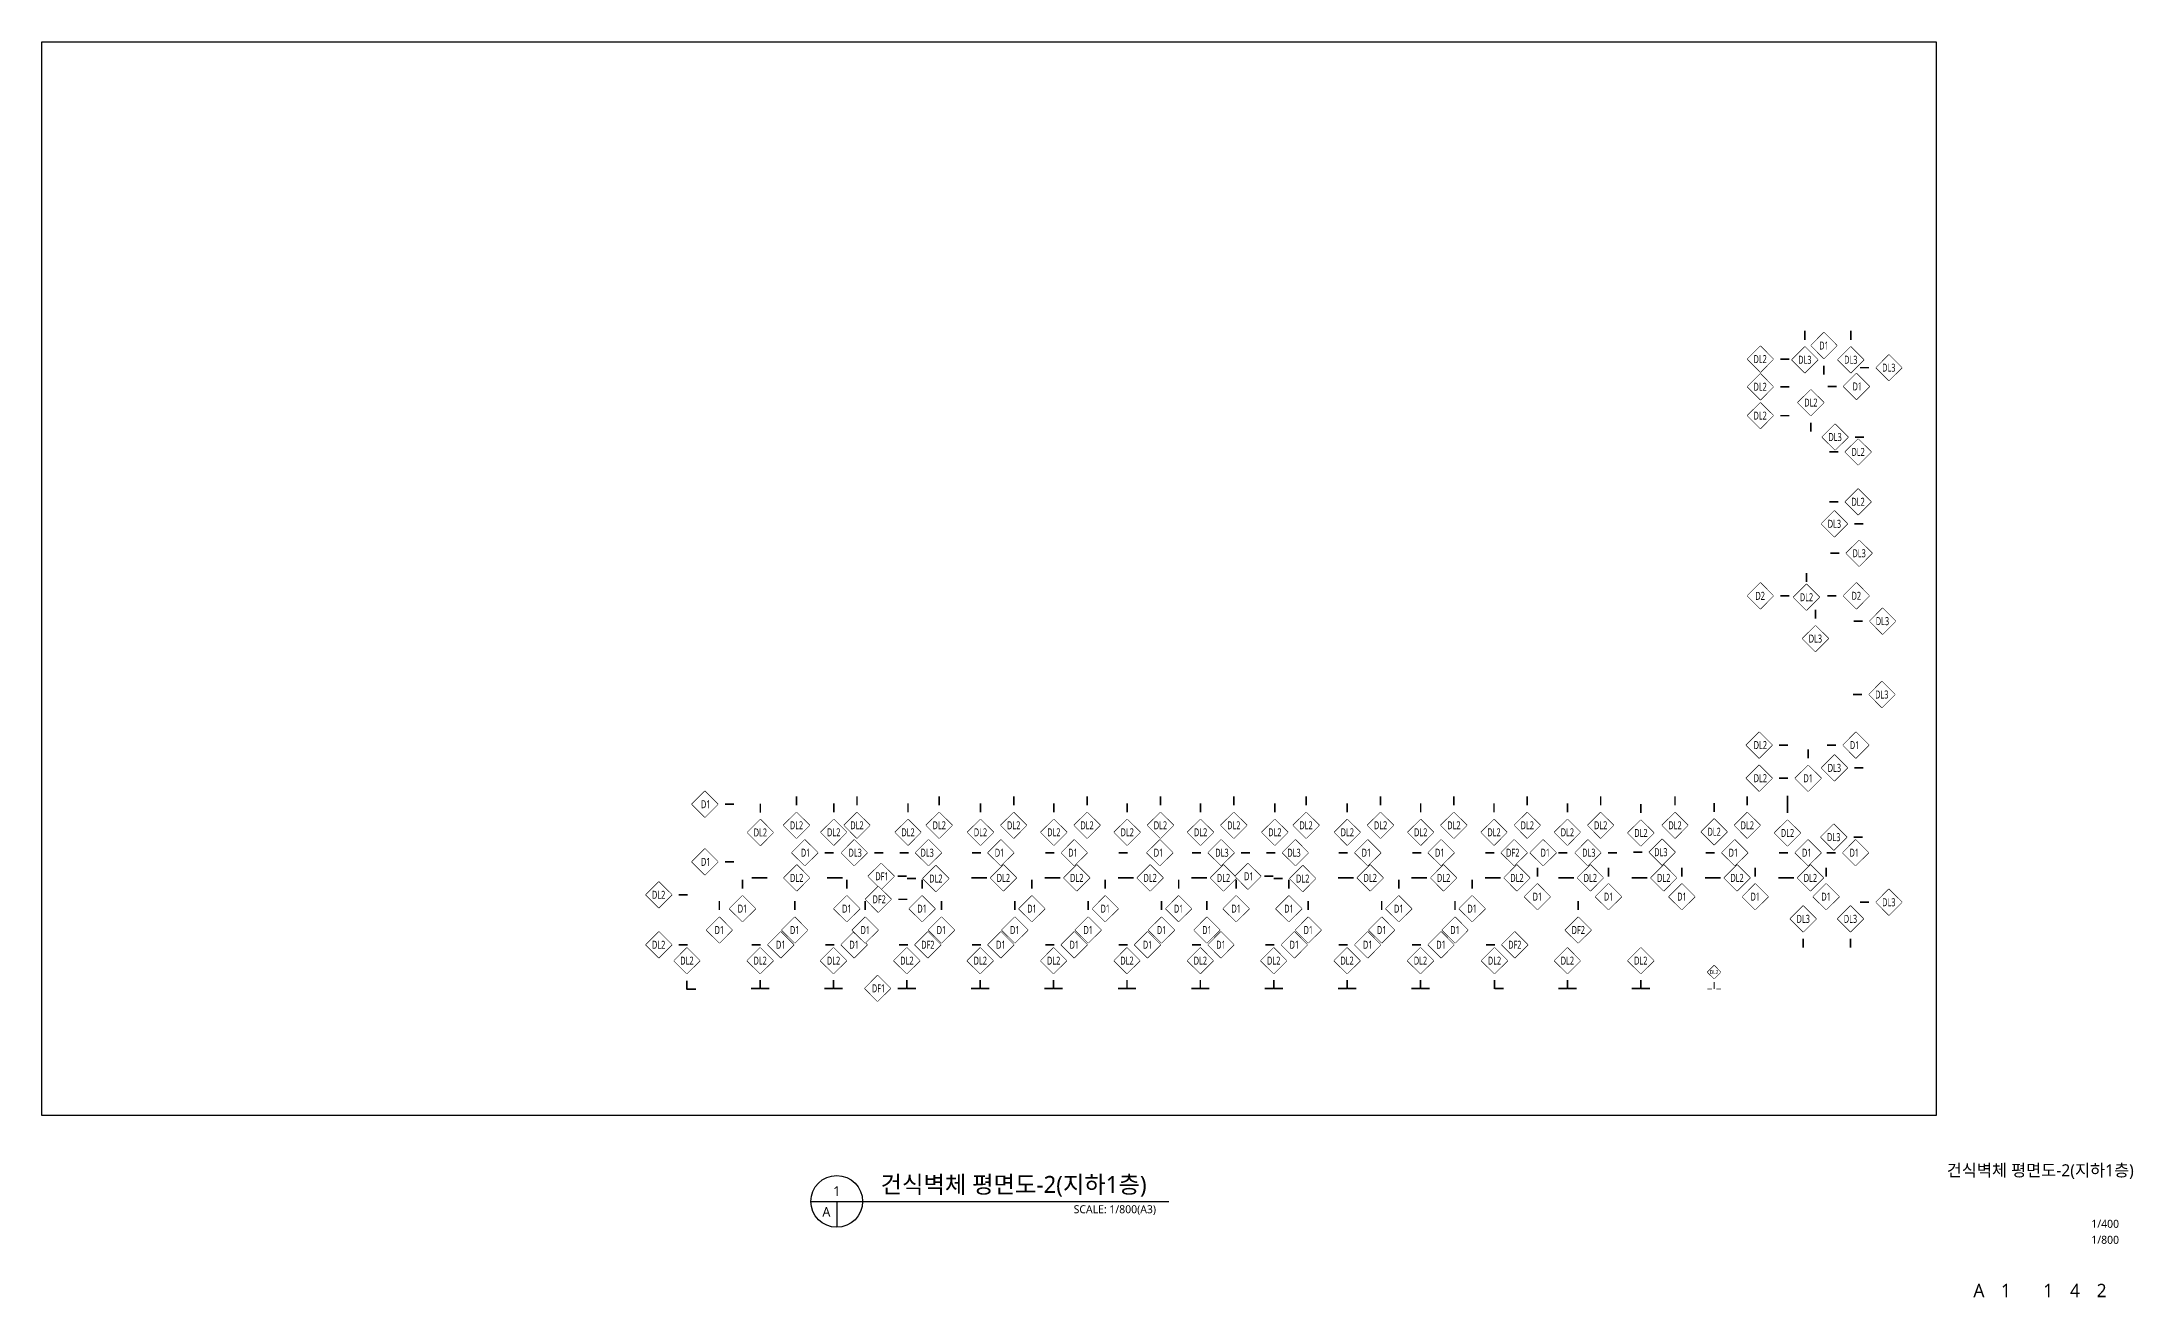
# Model space of a CAD drawing. Header units: millimetres. Extents: x 8000 to 321558, y 7472 to 1578084.
# Drawn here: x 8000 to 321558, y 1159472 to 1347684 of the extents above; entities that cross this region are included whole.
import ezdxf
from ezdxf.enums import TextEntityAlignment as Align

# ---------------------------------------------------------------- set-up
doc = ezdxf.new("R2010")
doc.units = ezdxf.units.MM
doc.header["$LTSCALE"] = 1000
doc.header["$MEASUREMENT"] = 0
doc.layers.get('Defpoints').update_dxf_attribs({"color": 161, "linetype": 'CONTINUOUS'})
doc.layers.add('A-WAL-TAG', color=7, linetype='CONTINUOUS', lineweight=0)
for name, color, linetype in [('SYM', 7, 'CONTINUOUS'), ('TEXT', 3, 'CONTINUOUS'), ('TEXT-TITLE', 6, 'CONTINUOUS'), ('TEXT-기입', 6, 'CONTINUOUS')]:
    doc.layers.add(name, color=color, linetype=linetype)
doc.styles.add('kcc건식벽체부호', font='malgun_0.ttf')
doc.styles.add('나눔바른고딕', font='NanumBarunGothic.ttf')

# ---------------------------------------------------------------- blocks, each defined once
blk = doc.blocks.new('케이씨씨부호')
at = {"layer": 'A-WAL-TAG'}
blk.add_lwpolyline([(9958, 15966), (10605, 16612), (11251, 15966), (10605, 15319), (9958, 15966)], dxfattribs=at)
blk.add_wipeout([(10605, 16612), (9958, 15966), (10605, 15319), (11251, 15966)]).dxf.layer = 'A-WAL-TAG'
at = {"layer": 'A-WAL-TAG', "color": 2, "style": 'kcc건식벽체부호', "width": 0.7}
blk.add_attdef('벽체종류', text='', height=400, dxfattribs=at).set_placement((10605, 15966), align=Align.MIDDLE_CENTER)

msp = doc.modelspace()

# ---------------------------------------------------------------- linework, layer by layer
at = {"layer": 'A-WAL-TAG'}
for points in [[(272332, 1301954, 0, 0, 0), (272332, 1303004, 240, 240, 0), (272332, 1304354, 240, 240, 0)], [(279220, 1301954, 0, 0, 0), (279220, 1303004, 240, 240, 0), (279220, 1304354, 240, 240, 0)], [(283005, 1298829, 0, 0, 0), (281955, 1298829, 240, 240, 0), (280605, 1298829, 240, 240, 0)], [(267605, 1295966, 0, 0, 0), (268655, 1295966, 240, 240, 0), (270005, 1295966, 240, 240, 0)], [(267605, 1291635, 0, 0, 0), (268655, 1291635, 240, 240, 0), (270005, 1291635, 240, 240, 0)], [(273233, 1291653, 0, 0, 0), (273233, 1290603, 240, 240, 0), (273233, 1289253, 240, 240, 0)], [(278805, 1288428, 0, 0, 0), (279855, 1288428, 240, 240, 0), (281205, 1288428, 240, 240, 0)], [(278705, 1275417, 0, 0, 0), (279755, 1275417, 240, 240, 0), (281105, 1275417, 240, 240, 0)], [(278530, 1271004, 0, 0, 0), (277480, 1271004, 240, 240, 0), (276130, 1271004, 240, 240, 0)], [(272574, 1266348, 0, 0, 0), (272574, 1266704, 240, 240, 0), (272574, 1268054, 240, 240, 0)], [(267605, 1264621, 0, 0, 0), (268655, 1264621, 240, 240, 0), (270005, 1264621, 240, 240, 0)], [(278112, 1264621, 0, 0, 0), (277062, 1264621, 240, 240, 0), (275712, 1264621, 240, 240, 0)], [(273917, 1260149, 0, 0, 0), (273917, 1261199, 240, 240, 0), (273917, 1262549, 240, 240, 0)], [(282055, 1260829, 0, 0, 0), (281005, 1260829, 240, 240, 0), (279655, 1260829, 240, 240, 0)], [(281955, 1249829, 0, 0, 0), (280905, 1249829, 240, 240, 0), (279555, 1249829, 240, 240, 0)], [(267430, 1242243, 0, 0, 0), (268480, 1242243, 240, 240, 0), (269830, 1242243, 240, 240, 0)], [(272830, 1239204, 0, 0, 0), (272830, 1240254, 240, 240, 0), (272830, 1241604, 240, 240, 0)], [(278705, 1238829, 0, 0, 0), (279755, 1238829, 240, 240, 0), (281105, 1238829, 240, 240, 0)], [(267430, 1237282, 0, 0, 0), (268480, 1237282, 240, 240, 0), (269830, 1237282, 240, 240, 0)], [(109355, 1233377, 0, 0, 0), (110405, 1233377, 240, 240, 0), (111755, 1233377, 240, 240, 0)], [(115730, 1231079, 0, 0, 0), (115730, 1232129, 240, 240, 0), (115730, 1233479, 240, 240, 0)], [(121145, 1232154, 0, 0, 0), (121145, 1233204, 240, 240, 0), (121145, 1234554, 240, 240, 0)], [(130215, 1232154, 0, 0, 0), (130215, 1233204, 240, 240, 0), (130215, 1234554, 240, 240, 0)], [(137870, 1231104, 0, 0, 0), (137870, 1232154, 240, 240, 0), (137870, 1233504, 240, 240, 0)], [(142551, 1232154, 0, 0, 0), (142551, 1233204, 240, 240, 0), (142551, 1234554, 240, 240, 0)], [(148730, 1231104, 0, 0, 0), (148730, 1232154, 240, 240, 0), (148730, 1233504, 240, 240, 0)], [(153715, 1232154, 0, 0, 0), (153715, 1233204, 240, 240, 0), (153715, 1234554, 240, 240, 0)], [(159730, 1231104, 0, 0, 0), (159730, 1232154, 240, 240, 0), (159730, 1233504, 240, 240, 0)], [(164715, 1232154, 0, 0, 0), (164715, 1233204, 240, 240, 0), (164715, 1234554, 240, 240, 0)], [(170730, 1231104, 0, 0, 0), (170730, 1232154, 240, 240, 0), (170730, 1233504, 240, 240, 0)], [(175715, 1232154, 0, 0, 0), (175715, 1233204, 240, 240, 0), (175715, 1234554, 240, 240, 0)], [(181730, 1231104, 0, 0, 0), (181730, 1232154, 240, 240, 0), (181730, 1233504, 240, 240, 0)], [(186715, 1232154, 0, 0, 0), (186715, 1233204, 240, 240, 0), (186715, 1234554, 240, 240, 0)], [(192870, 1231104, 0, 0, 0), (192870, 1232154, 240, 240, 0), (192870, 1233504, 240, 240, 0)], [(197551, 1232154, 0, 0, 0), (197551, 1233204, 240, 240, 0), (197551, 1234554, 240, 240, 0)], [(203730, 1231104, 0, 0, 0), (203730, 1232154, 240, 240, 0), (203730, 1233504, 240, 240, 0)], [(208715, 1232154, 0, 0, 0), (208715, 1233204, 240, 240, 0), (208715, 1234554, 240, 240, 0)], [(214730, 1231104, 0, 0, 0), (214730, 1232154, 240, 240, 0), (214730, 1233504, 240, 240, 0)], [(219715, 1232154, 0, 0, 0), (219715, 1233204, 240, 240, 0), (219715, 1234554, 240, 240, 0)], [(225730, 1231104, 0, 0, 0), (225730, 1232154, 240, 240, 0), (225730, 1233504, 240, 240, 0)], [(230715, 1232154, 0, 0, 0), (230715, 1233204, 240, 240, 0), (230715, 1234554, 240, 240, 0)], [(236730, 1231104, 0, 0, 0), (236730, 1232154, 240, 240, 0), (236730, 1233504, 240, 240, 0)], [(241715, 1232154, 0, 0, 0), (241715, 1233204, 240, 240, 0), (241715, 1234554, 240, 240, 0)], [(247755, 1231004, 0, 0, 0), (247755, 1232054, 240, 240, 0), (247755, 1233404, 240, 240, 0)], [(252868, 1232154, 0, 0, 0), (252868, 1233204, 240, 240, 0), (252868, 1234554, 240, 240, 0)], [(258730, 1231179, 0, 0, 0), (258730, 1232229, 240, 240, 0), (258730, 1233579, 240, 240, 0)], [(263703, 1232154, 0, 0, 0), (263703, 1233204, 240, 240, 0), (263703, 1234554, 240, 240, 0)], [(269730, 1231004, 0, 0, 0), (269730, 1232054, 240, 240, 0), (269730, 1233404, 240, 240, 0)], [(131755, 1226107, 0, 0, 0), (132805, 1226107, 240, 240, 0), (134155, 1226107, 240, 240, 0)], [(186755, 1226107, 0, 0, 0), (187805, 1226107, 240, 240, 0), (189155, 1226107, 240, 240, 0)], [(226805, 1226107, 0, 0, 0), (225755, 1226107, 240, 240, 0), (224405, 1226107, 240, 240, 0)], [(109355, 1224741, 0, 0, 0), (110405, 1224741, 240, 240, 0), (111755, 1224741, 240, 240, 0)], [(102455, 1219795, 0, 0, 0), (103505, 1219795, 240, 240, 0), (104855, 1219795, 240, 240, 0)], [(113053, 1219654, 0, 0, 0), (113053, 1220704, 240, 240, 0), (113053, 1222054, 240, 240, 0)], [(116805, 1222329, 0, 0, 0), (115755, 1222329, 240, 240, 0), (114405, 1222329, 240, 240, 0)], [(119241, 1222329, 0, 0, 0), (116755, 1222329, 240, 240, 0), (115405, 1222329, 240, 240, 0)], [(125655, 1222329, 0, 0, 0), (126705, 1222329, 240, 240, 0), (128055, 1222329, 240, 240, 0)], [(128700, 1219654, 0, 0, 0), (128700, 1220704, 240, 240, 0), (128700, 1222054, 240, 240, 0)], [(140105, 1222229, 0, 0, 0), (139055, 1222229, 240, 240, 0), (137705, 1222229, 240, 240, 0)], [(139979, 1219654, 0, 0, 0), (139979, 1220704, 240, 240, 0), (139979, 1222054, 240, 240, 0)], [(149755, 1222329, 0, 0, 0), (148705, 1222329, 240, 240, 0), (147355, 1222329, 240, 240, 0)], [(150232, 1222329, 0, 0, 0), (149705, 1222329, 240, 240, 0), (148355, 1222329, 240, 240, 0)], [(156446, 1219654, 0, 0, 0), (156446, 1220704, 240, 240, 0), (156446, 1222054, 240, 240, 0)], [(160755, 1222329, 0, 0, 0), (159705, 1222329, 240, 240, 0), (158355, 1222329, 240, 240, 0)], [(161232, 1222329, 0, 0, 0), (160705, 1222329, 240, 240, 0), (159355, 1222329, 240, 240, 0)], [(167446, 1219654, 0, 0, 0), (167446, 1220704, 240, 240, 0), (167446, 1222054, 240, 240, 0)], [(171755, 1222329, 0, 0, 0), (170705, 1222329, 240, 240, 0), (169355, 1222329, 240, 240, 0)], [(172232, 1222329, 0, 0, 0), (171705, 1222329, 240, 240, 0), (170355, 1222329, 240, 240, 0)], [(178446, 1219654, 0, 0, 0), (178446, 1220704, 240, 240, 0), (178446, 1222054, 240, 240, 0)], [(182755, 1222329, 0, 0, 0), (181705, 1222329, 240, 240, 0), (180355, 1222329, 240, 240, 0)], [(183232, 1222329, 0, 0, 0), (182705, 1222329, 240, 240, 0), (181355, 1222329, 240, 240, 0)], [(195105, 1222229, 0, 0, 0), (194055, 1222229, 240, 240, 0), (192705, 1222229, 240, 240, 0)], [(194979, 1219654, 0, 0, 0), (194979, 1220704, 240, 240, 0), (194979, 1222054, 240, 240, 0)], [(204755, 1222329, 0, 0, 0), (203705, 1222329, 240, 240, 0), (202355, 1222329, 240, 240, 0)], [(205232, 1222329, 0, 0, 0), (204705, 1222329, 240, 240, 0), (203355, 1222329, 240, 240, 0)], [(211446, 1219654, 0, 0, 0), (211446, 1220704, 240, 240, 0), (211446, 1222054, 240, 240, 0)], [(215755, 1222329, 0, 0, 0), (214705, 1222329, 240, 240, 0), (213355, 1222329, 240, 240, 0)], [(216232, 1222329, 0, 0, 0), (215705, 1222329, 240, 240, 0), (214355, 1222329, 240, 240, 0)], [(222446, 1219654, 0, 0, 0), (222446, 1220704, 240, 240, 0), (222446, 1222054, 240, 240, 0)], [(226755, 1222329, 0, 0, 0), (225705, 1222329, 240, 240, 0), (224355, 1222329, 240, 240, 0)], [(227232, 1222329, 0, 0, 0), (226705, 1222329, 240, 240, 0), (225355, 1222329, 240, 240, 0)], [(238232, 1222329, 0, 0, 0), (237705, 1222329, 240, 240, 0), (236355, 1222329, 240, 240, 0)], [(249232, 1222329, 0, 0, 0), (248705, 1222329, 240, 240, 0), (247355, 1222329, 240, 240, 0)], [(260232, 1222329, 0, 0, 0), (259705, 1222329, 240, 240, 0), (258355, 1222329, 240, 240, 0)], [(271232, 1222329, 0, 0, 0), (270705, 1222329, 240, 240, 0), (269355, 1222329, 240, 240, 0)], [(164883, 1216454, 0, 0, 0), (164883, 1217504, 240, 240, 0), (164883, 1218854, 240, 240, 0)], [(175883, 1216454, 0, 0, 0), (175883, 1217504, 240, 240, 0), (175883, 1218854, 240, 240, 0)], [(197883, 1216454, 0, 0, 0), (197883, 1217504, 240, 240, 0), (197883, 1218854, 240, 240, 0)], [(208883, 1216454, 0, 0, 0), (208883, 1217504, 240, 240, 0), (208883, 1218854, 240, 240, 0)], [(219883, 1216454, 0, 0, 0), (219883, 1217504, 240, 240, 0), (219883, 1218854, 240, 240, 0)], [(238359, 1216454, 0, 0, 0), (238359, 1217504, 240, 240, 0), (238359, 1218854, 240, 240, 0)], [(272090, 1214254, 0, 0, 0), (272090, 1213204, 240, 240, 0), (272090, 1211854, 240, 240, 0)], [(279170, 1214254, 0, 0, 0), (279170, 1213204, 240, 240, 0), (279170, 1211854, 240, 240, 0)], [(116849, 1212307, 0, 0, 0), (115799, 1212307, 240, 240, 0), (114449, 1212307, 240, 240, 0)], [(127849, 1212307, 0, 0, 0), (126799, 1212307, 240, 240, 0), (125449, 1212307, 240, 240, 0)], [(138905, 1212307, 0, 0, 0), (137855, 1212307, 240, 240, 0), (136505, 1212307, 240, 240, 0)], [(149849, 1212307, 0, 0, 0), (148799, 1212307, 240, 240, 0), (147449, 1212307, 240, 240, 0)], [(160849, 1212307, 0, 0, 0), (159799, 1212307, 240, 240, 0), (158449, 1212307, 240, 240, 0)], [(171849, 1212307, 0, 0, 0), (170799, 1212307, 240, 240, 0), (169449, 1212307, 240, 240, 0)], [(182849, 1212307, 0, 0, 0), (181799, 1212307, 240, 240, 0), (180449, 1212307, 240, 240, 0)], [(193849, 1212307, 0, 0, 0), (192799, 1212307, 240, 240, 0), (191449, 1212307, 240, 240, 0)], [(204849, 1212307, 0, 0, 0), (203799, 1212307, 240, 240, 0), (202449, 1212307, 240, 240, 0)], [(215849, 1212307, 0, 0, 0), (214799, 1212307, 240, 240, 0), (213449, 1212307, 240, 240, 0)], [(226905, 1212307, 0, 0, 0), (225855, 1212307, 240, 240, 0), (224505, 1212307, 240, 240, 0)], [(104724, 1207979, 0, 0, 0), (104724, 1206929, 240, 240, 0), (104724, 1205579, 240, 240, 0)], [(115699, 1207979, 0, 0, 0), (115699, 1207029, 240, 240, 0), (115699, 1205679, 240, 240, 0)], [(126699, 1207979, 0, 0, 0), (126699, 1207029, 240, 240, 0), (126699, 1205679, 240, 240, 0)], [(137699, 1207979, 0, 0, 0), (137699, 1207029, 240, 240, 0), (137699, 1205679, 240, 240, 0)], [(148699, 1207979, 0, 0, 0), (148699, 1207029, 240, 240, 0), (148699, 1205679, 240, 240, 0)], [(159699, 1207979, 0, 0, 0), (159699, 1207029, 240, 240, 0), (159699, 1205679, 240, 240, 0)], [(170699, 1207979, 0, 0, 0), (170699, 1207029, 240, 240, 0), (170699, 1205679, 240, 240, 0)], [(181699, 1207979, 0, 0, 0), (181699, 1207029, 240, 240, 0), (181699, 1205679, 240, 240, 0)], [(192699, 1207979, 0, 0, 0), (192699, 1207029, 240, 240, 0), (192699, 1205679, 240, 240, 0)], [(203699, 1207979, 0, 0, 0), (203699, 1207029, 240, 240, 0), (203699, 1205679, 240, 240, 0)], [(214699, 1207979, 0, 0, 0), (214699, 1207029, 240, 240, 0), (214699, 1205679, 240, 240, 0)], [(225799, 1207979, 0, 0, 0), (225799, 1207029, 240, 240, 0), (225799, 1205679, 240, 240, 0)], [(236730, 1207979, 0, 0, 0), (236730, 1207029, 240, 240, 0), (236730, 1205679, 240, 240, 0)], [(247730, 1207979, 0, 0, 0), (247730, 1207029, 240, 240, 0), (247730, 1205679, 240, 240, 0)], [(258730, 1207241, 0, 0, 0), (258730, 1206716, 120, 120, 0), (258730, 1206041, 120, 120, 0)], [(104743, 1205666, 0, 0, 0), (104743, 1205666, 240, 240, 0), (106093, 1205666, 240, 240, 0)], [(115680, 1205766, 0, 0, 0), (115680, 1205766, 240, 240, 0), (114330, 1205766, 240, 240, 0)], [(115717, 1205766, 0, 0, 0), (115717, 1205766, 240, 240, 0), (117067, 1205766, 240, 240, 0)], [(126680, 1205766, 0, 0, 0), (126680, 1205766, 240, 240, 0), (125330, 1205766, 240, 240, 0)], [(126717, 1205766, 0, 0, 0), (126717, 1205766, 240, 240, 0), (128067, 1205766, 240, 240, 0)], [(135257, 1205766, 0, 0, 0), (136307, 1205766, 240, 240, 0), (137657, 1205766, 240, 240, 0)], [(137717, 1205766, 0, 0, 0), (137717, 1205766, 240, 240, 0), (139067, 1205766, 240, 240, 0)], [(148680, 1205766, 0, 0, 0), (148680, 1205766, 240, 240, 0), (147330, 1205766, 240, 240, 0)], [(148717, 1205766, 0, 0, 0), (148717, 1205766, 240, 240, 0), (150067, 1205766, 240, 240, 0)], [(159680, 1205766, 0, 0, 0), (159680, 1205766, 240, 240, 0), (158330, 1205766, 240, 240, 0)], [(159717, 1205766, 0, 0, 0), (159717, 1205766, 240, 240, 0), (161067, 1205766, 240, 240, 0)], [(170680, 1205766, 0, 0, 0), (170680, 1205766, 240, 240, 0), (169330, 1205766, 240, 240, 0)], [(170717, 1205766, 0, 0, 0), (170717, 1205766, 240, 240, 0), (172067, 1205766, 240, 240, 0)], [(181680, 1205766, 0, 0, 0), (181680, 1205766, 240, 240, 0), (180330, 1205766, 240, 240, 0)], [(181717, 1205766, 0, 0, 0), (181717, 1205766, 240, 240, 0), (183067, 1205766, 240, 240, 0)], [(192680, 1205766, 0, 0, 0), (192680, 1205766, 240, 240, 0), (191330, 1205766, 240, 240, 0)], [(192717, 1205766, 0, 0, 0), (192717, 1205766, 240, 240, 0), (194067, 1205766, 240, 240, 0)], [(203680, 1205766, 0, 0, 0), (203680, 1205766, 240, 240, 0), (202330, 1205766, 240, 240, 0)], [(203717, 1205766, 0, 0, 0), (203717, 1205766, 240, 240, 0), (205067, 1205766, 240, 240, 0)], [(214680, 1205766, 0, 0, 0), (214680, 1205766, 240, 240, 0), (213330, 1205766, 240, 240, 0)], [(214717, 1205766, 0, 0, 0), (214717, 1205766, 240, 240, 0), (216067, 1205766, 240, 240, 0)], [(225817, 1205766, 0, 0, 0), (225817, 1205766, 240, 240, 0), (227167, 1205766, 240, 240, 0)], [(236712, 1205766, 0, 0, 0), (236712, 1205766, 240, 240, 0), (235362, 1205766, 240, 240, 0)], [(236749, 1205766, 0, 0, 0), (236749, 1205766, 240, 240, 0), (238099, 1205766, 240, 240, 0)], [(247712, 1205766, 0, 0, 0), (247712, 1205766, 240, 240, 0), (246362, 1205766, 240, 240, 0)], [(247749, 1205766, 0, 0, 0), (247749, 1205766, 240, 240, 0), (249099, 1205766, 240, 240, 0)]]:
    msp.add_lwpolyline(points, format="xyseb", dxfattribs=at)
at = {"layer": 'SYM'}
for p, q in [((123303, 1173824), (176984, 1173824)), ((127182, 1173824), (127182, 1169946))]:
    msp.add_line(p, q, dxfattribs=at)
msp.add_circle((127182, 1173824), 3879, dxfattribs=at)

# ---------------------------------------------------------------- texts
at = {"layer": 'TEXT', "style": '나눔바른고딕'}
for s, p in [('1', (127182, 1175376)), ('A', (125630, 1172273))]:
    msp.add_text(s, height=1440, dxfattribs=at).set_placement(p, align=Align.MIDDLE)
msp.add_text('건식벽체 평면도-2(지하1층)', height=2560, dxfattribs=at).set_placement((133759, 1175087))
msp.add_text('SCALE: 1/800(A3)', height=1200, dxfattribs=at).set_placement((175050, 1173255), align=Align.TOP_RIGHT)
at = {"layer": 'TEXT-TITLE', "style": '나눔바른고딕'}
msp.add_text('건식벽체 평면도-2(지하1층)', height=1800, dxfattribs=at).set_placement((307631, 1177596), align=Align.CENTER)
at = {"layer": 'TEXT-기입', "style": '나눔바른고딕'}
for s, p in [('1/400', (315281, 1169512)), ('1/800', (315281, 1167112))]:
    msp.add_text(s, height=1200, dxfattribs=at).set_placement(p, align=Align.BOTTOM_LEFT)
for s, p in [('A', (298431, 1160472)), ('1', (302481, 1160472)), ('1', (308831, 1160472)), ('4', (312831, 1160472)), ('2', (316831, 1160472))]:
    msp.add_text(s, height=2000, dxfattribs=at).set_placement(p, align=Align.MIDDLE_CENTER)

# ---------------------------------------------------------------- next in the draw order: block references
at = {"layer": 'A-WAL-TAG'}
for p, xscale, yscale, zscale, values in [((240518, 1252118), 3, 3, 3, {'벽체종류': 'DL3'}), ((247406, 1252118), 3, 3, 3, {'벽체종류': 'DL3'}), ((245052, 1240532), 3, 3, 3, {'벽체종류': 'DL3'}), ((244952, 1227521), 3, 3, 3, {'벽체종류': 'DL3'}), ((240760, 1216512), 3, 3, 3, {'벽체종류': 'DL2'}), ((244952, 1190932), 3, 3, 3, {'벽체종류': 'DL3'}), ((89331, 1182318), 3, 3, 3, {'벽체종류': 'DL2'}), ((98401, 1182318), 3, 3, 3, {'벽체종류': 'DL2'}), ((110737, 1182318), 3, 3, 3, {'벽체종류': 'DL2'}), ((121901, 1182318), 3, 3, 3, {'벽체종류': 'DL2'}), ((221054, 1182318), 3, 3, 3, {'벽체종류': 'DL2'}), ((231889, 1182318), 3, 3, 3, {'벽체종류': 'DL2'}), ((237916, 1181168), 3, 3, 3, {'벽체종류': 'DL2'}), ((89366, 1174432), 3, 3, 3, {'벽체종류': 'DL2'}), ((81239, 1169818), 3, 3, 3, {'벽체종류': 'D1'}), ((96886, 1169818), 3, 3, 3, {'벽체종류': 'D1'}), ((108165, 1169818), 3, 3, 3, {'벽체종류': 'D1'}), ((124632, 1169818), 3, 3, 3, {'벽체종류': 'D1'}), ((240276, 1168297), 3, 3, 3, {'벽체종류': 'DL3'}), ((247356, 1168297), 3, 3, 3, {'벽체종류': 'DL3'}), ((86975, 1164410), 3, 3, 3, {'벽체종류': 'D1'}), ((197031, 1164410), 3, 3, 3, {'벽체종류': 'DF2'}), ((206545, 1166618), 3, 3, 3, {'벽체종류': 'DF2'}), ((72910, 1162022), 3, 3, 3, {'벽체종류': 'DL2'}), ((242823, 1184263), 1.5, 1.5, 1.5, {'벽체종류': 'DL2'})]:
    msp.add_blockref('케이씨씨부호', p, dxfattribs=dict(at, xscale=xscale, yscale=yscale, zscale=zscale)).add_auto_attribs(values)
ref = msp.add_blockref('케이씨씨부호', (316759, 1250932), dxfattribs=dict(at, xscale=-3, yscale=3, zscale=3))
ref.add_attrib('벽체종류', 'DL3', dxfattribs={"color": 2, "height": 1200, "style": 'kcc건식벽체부호', "width": 0.7}).set_placement((284918, 1298829), align=Align.MIDDLE_CENTER)
ref = msp.add_blockref('케이씨씨부호', (297480, 1216725), dxfattribs=dict(at, xscale=-3, yscale=3, zscale=3))
ref.add_attrib('벽체종류', 'D2', dxfattribs={"color": 2, "height": 1200, "style": 'kcc건식벽체부호', "width": 0.7}).set_placement((265629, 1264621), align=Align.MIDDLE_CENTER)
ref = msp.add_blockref('케이씨씨부호', (315809, 1212932), dxfattribs=dict(at, xscale=-3, yscale=3, zscale=3))
ref.add_attrib('벽체종류', 'DL3', dxfattribs={"color": 2, "height": 1200, "style": 'kcc건식벽체부호', "width": 0.7}).set_placement((283968, 1260829), align=Align.MIDDLE_CENTER)
ref = msp.add_blockref('케이씨씨부호', (242103, 1306106), dxfattribs=dict(at, xscale=-3, yscale=3, zscale=3, rotation=180))
ref.add_attrib('벽체종류', 'DL3', dxfattribs={"color": 2, "height": 1200, "style": 'kcc건식벽체부호', "width": 0.7}).set_placement((273917, 1258210), align=Align.MIDDLE_CENTER)
ref = msp.add_blockref('케이씨씨부호', (315709, 1201932), dxfattribs=dict(at, xscale=-3, yscale=3, zscale=3))
ref.add_attrib('벽체종류', 'DL3', dxfattribs={"color": 2, "height": 1200, "style": 'kcc건식벽체부호', "width": 0.7}).set_placement((283868, 1249829), align=Align.MIDDLE_CENTER)
ref = msp.add_blockref('케이씨씨부호', (297305, 1189386), dxfattribs=dict(at, xscale=-3, yscale=3, zscale=3))
ref.add_attrib('벽체종류', 'DL2', dxfattribs={"color": 2, "height": 1200, "style": 'kcc건식벽체부호', "width": 0.7}).set_placement((265659, 1237282), align=Align.MIDDLE_CENTER)
ref = msp.add_blockref('케이씨씨부호', (139230, 1176845), dxfattribs=dict(at, xscale=-3, yscale=3, zscale=3))
ref.add_attrib('벽체종류', 'D1', dxfattribs={"color": 2, "height": 1200, "style": 'kcc건식벽체부호', "width": 0.7}).set_placement((107541, 1224741), align=Align.MIDDLE_CENTER)
ref = msp.add_blockref('케이씨씨부호', (216630, 1178211), dxfattribs=dict(at, xscale=-3, yscale=3, zscale=3))
ref.add_attrib('벽체종류', 'DL3', dxfattribs={"color": 2, "height": 1200, "style": 'kcc건식벽체부호', "width": 0.7}).set_placement((184941, 1226107), align=Align.MIDDLE_CENTER)
ref = msp.add_blockref('케이씨씨부호', (132330, 1171898), dxfattribs=dict(at, xscale=-3, yscale=3, zscale=3))
ref.add_attrib('벽체종류', 'DL2', dxfattribs={"color": 2, "height": 1200, "style": 'kcc건식벽체부호', "width": 0.7}).set_placement((100479, 1219795), align=Align.MIDDLE_CENTER)
ref = msp.add_blockref('케이씨씨부호', (165131, 1157870), dxfattribs=dict(at, xscale=-3, yscale=3, zscale=3))
ref.add_attrib('벽체종류', 'DF1', dxfattribs={"color": 2, "height": 1200, "style": 'kcc건식벽체부호', "width": 0.7}).set_placement((133442, 1205766), align=Align.MIDDLE_CENTER)

# ---------------------------------------------------------------- next in the draw order: linework, layer by layer
at = {"layer": 'A-WAL-TAG', "ltscale": 10000}
msp.add_line((258730, 1206041), (258730, 1205679), dxfattribs=at)
at = {"layer": 'A-WAL-TAG'}
for points in [[(267605, 1300113, 0, 0, 0), (268655, 1300113, 240, 240, 0), (270005, 1300113, 240, 240, 0)], [(275198, 1300204, 0, 0, 0), (275198, 1299154, 240, 240, 0), (275198, 1297804, 240, 240, 0)], [(278380, 1286194, 0, 0, 0), (277330, 1286194, 240, 240, 0), (275980, 1286194, 240, 240, 0)], [(278378, 1278716, 0, 0, 0), (277328, 1278716, 240, 240, 0), (275978, 1278716, 240, 240, 0)], [(278055, 1242243, 0, 0, 0), (277005, 1242243, 240, 240, 0), (275655, 1242243, 240, 240, 0)], [(126730, 1231104, 0, 0, 0), (126730, 1232154, 240, 240, 0), (126730, 1233504, 240, 240, 0)], [(269730, 1232254, 0, 0, 0), (269730, 1233304, 240, 240, 0), (269730, 1234654, 240, 240, 0)], [(270880, 1226107, 0, 0, 0), (269830, 1226107, 240, 240, 0), (268480, 1226107, 240, 240, 0)], [(123120, 1222329, 0, 0, 0), (125705, 1222329, 240, 240, 0), (127055, 1222329, 240, 240, 0)], [(109583, 1216454, 0, 0, 0), (109583, 1217504, 240, 240, 0), (109583, 1218854, 240, 240, 0)], [(120883, 1216454, 0, 0, 0), (120883, 1217504, 240, 240, 0), (120883, 1218854, 240, 240, 0)], [(153883, 1216454, 0, 0, 0), (153883, 1217504, 240, 240, 0), (153883, 1218854, 240, 240, 0)], [(283005, 1218681, 0, 0, 0), (281955, 1218681, 240, 240, 0), (280605, 1218681, 240, 240, 0)], [(102455, 1212307, 0, 0, 0), (103505, 1212307, 240, 240, 0), (104855, 1212307, 240, 240, 0)], [(258918, 1205679, 0, 0, 0), (258393, 1205679, 120, 120, 0), (257718, 1205679, 120, 120, 0)], [(258543, 1205679, 0, 0, 0), (259068, 1205679, 120, 120, 0), (259743, 1205679, 120, 120, 0)]]:
    msp.add_lwpolyline(points, format="xyseb", dxfattribs=at)

# ---------------------------------------------------------------- next in the draw order: block references
at = {"layer": 'A-WAL-TAG', "xscale": 3, "yscale": 3, "zscale": 3}
for p, values in [((241419, 1245696), {'벽체종류': 'DL2'}), ((248656, 1223107), {'벽체종류': 'DL3'}), ((248238, 1216725), {'벽체종류': 'D2'}), ((83916, 1181243), {'벽체종류': 'DL2'}), ((106056, 1181268), {'벽체종류': 'DL2'}), ((116916, 1181268), {'벽체종류': 'DL2'}), ((215941, 1181168), {'벽체종류': 'DL2'}), ((226916, 1181343), {'벽체종류': 'DL2'}), ((110231, 1174332), {'벽체종류': 'DL2'}), ((109031, 1164410), {'벽체종류': 'DF2'})]:
    msp.add_blockref('케이씨씨부호', p, dxfattribs=at).add_auto_attribs(values)
at = {"layer": 'A-WAL-TAG'}
ref = msp.add_blockref('케이씨씨부호', (297305, 1194347), dxfattribs=dict(at, xscale=-3, yscale=3, zscale=3))
ref.add_attrib('벽체종류', 'DL2', dxfattribs={"color": 2, "height": 1200, "style": 'kcc건식벽체부호', "width": 0.7}).set_placement((265659, 1242243), align=Align.MIDDLE_CENTER)

# ---------------------------------------------------------------- next in the draw order: linework, layer by layer
for points in [[(278130, 1296011, 0, 0, 0), (277080, 1296011, 240, 240, 0), (275730, 1296011, 240, 240, 0)], [(139005, 1226107, 0, 0, 0), (137955, 1226107, 240, 240, 0), (136605, 1226107, 240, 240, 0)], [(149857, 1226107, 0, 0, 0), (148807, 1226107, 240, 240, 0), (147457, 1226107, 240, 240, 0)], [(241755, 1226107, 0, 0, 0), (242805, 1226107, 240, 240, 0), (244155, 1226107, 240, 240, 0)], [(249005, 1226190, 0, 0, 0), (247955, 1226190, 240, 240, 0), (246605, 1226190, 240, 240, 0)], [(259880, 1226107, 0, 0, 0), (258830, 1226107, 240, 240, 0), (257480, 1226107, 240, 240, 0)], [(142883, 1216454, 0, 0, 0), (142883, 1217504, 240, 240, 0), (142883, 1218854, 240, 240, 0)]]:
    msp.add_lwpolyline(points, format="xyseb", dxfattribs=at)

# ---------------------------------------------------------------- next in the draw order: block references
ref = msp.add_blockref('케이씨씨부호', (297480, 1252217), dxfattribs=dict(at, xscale=-3, yscale=3, zscale=3))
ref.add_attrib('벽체종류', 'DL2', dxfattribs={"color": 2, "height": 1200, "style": 'kcc건식벽체부호', "width": 0.7}).set_placement((265629, 1300113), align=Align.MIDDLE_CENTER)
at = {"layer": 'A-WAL-TAG', "xscale": 3, "yscale": 3, "zscale": 3}
for p, values in [((243384, 1254247), {'벽체종류': 'D1'}), ((248506, 1238298), {'벽체종류': 'DL2'}), ((248504, 1230819), {'벽체종류': 'DL2'}), ((241016, 1189368), {'벽체종류': 'D1'}), ((94916, 1181268), {'벽체종류': 'DL2'}), ((77769, 1166618), {'벽체종류': 'D1'}), ((89069, 1166618), {'벽체종류': 'D1'})]:
    msp.add_blockref('케이씨씨부호', p, dxfattribs=at).add_auto_attribs(values)
at = {"layer": 'A-WAL-TAG'}
ref = msp.add_blockref('케이씨씨부호', (248181, 1194347), dxfattribs=dict(at, xscale=3, yscale=3, zscale=3))
ref.add_attrib('벽체종류', 'D1', dxfattribs={"color": 2, "height": 1200, "style": 'kcc건식벽체부호', "width": 0.7}).set_placement((279790, 1242243), align=Align.MIDDLE_CENTER)
ref = msp.add_blockref('케이씨씨부호', (241006, 1178211), dxfattribs=dict(at, xscale=3, yscale=3, zscale=3))
ref.add_attrib('벽체종류', 'D1', dxfattribs={"color": 2, "height": 1200, "style": 'kcc건식벽체부호', "width": 0.7}).set_placement((272615, 1226107), align=Align.MIDDLE_CENTER)
ref = msp.add_blockref('케이씨씨부호', (316759, 1170785), dxfattribs=dict(at, xscale=-3, yscale=3, zscale=3))
ref.add_attrib('벽체종류', 'DL3', dxfattribs={"color": 2, "height": 1200, "style": 'kcc건식벽체부호', "width": 0.7}).set_placement((284918, 1218681), align=Align.MIDDLE_CENTER)
ref = msp.add_blockref('케이씨씨부호', (132330, 1164410), dxfattribs=dict(at, xscale=-3, yscale=3, zscale=3))
ref.add_attrib('벽체종류', 'DL2', dxfattribs={"color": 2, "height": 1200, "style": 'kcc건식벽체부호', "width": 0.7}).set_placement((100479, 1212307), align=Align.MIDDLE_CENTER)

# ---------------------------------------------------------------- next in the draw order: linework, layer by layer
for points in [[(124330, 1226107, 0, 0, 0), (125380, 1226107, 240, 240, 0), (126730, 1226107, 240, 240, 0)], [(278005, 1226107, 0, 0, 0), (276955, 1226107, 240, 240, 0), (275605, 1226107, 240, 240, 0)], [(275518, 1221454, 0, 0, 0), (275518, 1222504, 240, 240, 0), (275518, 1223854, 240, 240, 0)]]:
    msp.add_lwpolyline(points, format="xyseb", dxfattribs=at)

# ---------------------------------------------------------------- next in the draw order: block references
ref = msp.add_blockref('케이씨씨부호', (297480, 1248070), dxfattribs=dict(at, xscale=-3, yscale=3, zscale=3))
ref.add_attrib('벽체종류', 'DL2', dxfattribs={"color": 2, "height": 1200, "style": 'kcc건식벽체부호', "width": 0.7}).set_placement((265629, 1295966), align=Align.MIDDLE_CENTER)
ref = msp.add_blockref('케이씨씨부호', (311884, 1248115), dxfattribs=dict(at, xscale=-3, yscale=3, zscale=3))
ref.add_attrib('벽체종류', 'D1', dxfattribs={"color": 2, "height": 1200, "style": 'kcc건식벽체부호', "width": 0.7}).set_placement((280195, 1296011), align=Align.MIDDLE_CENTER)
ref = msp.add_blockref('케이씨씨부호', (109131, 1178211), dxfattribs=dict(at, xscale=3, yscale=3, zscale=3))
ref.add_attrib('벽체종류', 'DL3', dxfattribs={"color": 2, "height": 1200, "style": 'kcc건식벽체부호', "width": 0.7}).set_placement((140740, 1226107), align=Align.MIDDLE_CENTER)
ref = msp.add_blockref('케이씨씨부호', (119983, 1178211), dxfattribs=dict(at, xscale=3, yscale=3, zscale=3))
ref.add_attrib('벽체종류', 'D1', dxfattribs={"color": 2, "height": 1200, "style": 'kcc건식벽체부호', "width": 0.7}).set_placement((151592, 1226107), align=Align.MIDDLE_CENTER)
ref = msp.add_blockref('케이씨씨부호', (271630, 1178211), dxfattribs=dict(at, xscale=-3, yscale=3, zscale=3))
ref.add_attrib('벽체종류', 'DL3', dxfattribs={"color": 2, "height": 1200, "style": 'kcc건식벽체부호', "width": 0.7}).set_placement((239941, 1226107), align=Align.MIDDLE_CENTER)
ref = msp.add_blockref('케이씨씨부호', (219131, 1178294), dxfattribs=dict(at, xscale=3, yscale=3, zscale=3))
ref.add_attrib('벽체종류', 'DL3', dxfattribs={"color": 2, "height": 1200, "style": 'kcc건식벽체부호', "width": 0.7}).set_placement((250740, 1226190), align=Align.MIDDLE_CENTER)
ref = msp.add_blockref('케이씨씨부호', (230006, 1178211), dxfattribs=dict(at, xscale=3, yscale=3, zscale=3))
ref.add_attrib('벽체종류', 'D1', dxfattribs={"color": 2, "height": 1200, "style": 'kcc건식벽체부호', "width": 0.7}).set_placement((261615, 1226107), align=Align.MIDDLE_CENTER)

# ---------------------------------------------------------------- next in the draw order: linework, layer by layer
for points in [[(235030, 1226107, 0, 0, 0), (235365, 1226107, 240, 240, 0), (236715, 1226107, 240, 240, 0)], [(242901, 1221454, 0, 0, 0), (242901, 1222504, 240, 240, 0), (242901, 1223854, 240, 240, 0)], [(253901, 1221454, 0, 0, 0), (253901, 1222504, 240, 240, 0), (253901, 1223854, 240, 240, 0)], [(264901, 1221454, 0, 0, 0), (264901, 1222504, 240, 240, 0), (264901, 1223854, 240, 240, 0)], [(135780, 1222574, 0, 0, 0), (136305, 1222574, 240, 240, 0), (137655, 1222574, 240, 240, 0)]]:
    msp.add_lwpolyline(points, format="xyseb", dxfattribs=at)

# ---------------------------------------------------------------- next in the draw order: block references
ref = msp.add_blockref('케이씨씨부호', (297480, 1243738), dxfattribs=dict(at, xscale=-3, yscale=3, zscale=3))
ref.add_attrib('벽체종류', 'DL2', dxfattribs={"color": 2, "height": 1200, "style": 'kcc건식벽체부호', "width": 0.7}).set_placement((265629, 1291635), align=Align.MIDDLE_CENTER)
ref = msp.add_blockref('케이씨씨부호', (154205, 1178211), dxfattribs=dict(at, xscale=-3, yscale=3, zscale=3))
ref.add_attrib('벽체종류', 'D1', dxfattribs={"color": 2, "height": 1200, "style": 'kcc건식벽체부호', "width": 0.7}).set_placement((122516, 1226107), align=Align.MIDDLE_CENTER)
ref = msp.add_blockref('케이씨씨부호', (161630, 1178211), dxfattribs=dict(at, xscale=-3, yscale=3, zscale=3))
ref.add_attrib('벽체종류', 'DL3', dxfattribs={"color": 2, "height": 1200, "style": 'kcc건식벽체부호', "width": 0.7}).set_placement((129941, 1226107), align=Align.MIDDLE_CENTER)
ref = msp.add_blockref('케이씨씨부호', (248131, 1178211), dxfattribs=dict(at, xscale=3, yscale=3, zscale=3))
ref.add_attrib('벽체종류', 'D1', dxfattribs={"color": 2, "height": 1200, "style": 'kcc건식벽체부호', "width": 0.7}).set_placement((279740, 1226107), align=Align.MIDDLE_CENTER)

# ---------------------------------------------------------------- next in the draw order: linework, layer by layer
msp.add_lwpolyline([(278605, 1228443, 0, 0, 0), (279655, 1228443, 240, 240, 0), (281005, 1228443, 240, 240, 0)], format="xyseb", dxfattribs=at)

# ---------------------------------------------------------------- next in the draw order: block references
ref = msp.add_blockref('케이씨씨부호', (264905, 1178211), dxfattribs=dict(at, xscale=-3, yscale=3, zscale=3))
ref.add_attrib('벽체종류', 'D1', dxfattribs={"color": 2, "height": 1200, "style": 'kcc건식벽체부호', "width": 0.7}).set_placement((233420, 1226107), align=Align.MIDDLE_CENTER)
ref = msp.add_blockref('케이씨씨부호', (165655, 1174677), dxfattribs=dict(at, xscale=-3, yscale=3, zscale=3))
ref.add_attrib('벽체종류', 'DF1', dxfattribs={"color": 2, "height": 1200, "style": 'kcc건식벽체부호', "width": 0.7}).set_placement((133966, 1222574), align=Align.MIDDLE_CENTER)

# ---------------------------------------------------------------- next in the draw order: linework, layer by layer
msp.add_lwpolyline([(135355, 1219120, 0, 0, 0), (136405, 1219120, 240, 240, 0), (137755, 1219120, 240, 240, 0)], format="xyseb", dxfattribs=at)

# ---------------------------------------------------------------- next in the draw order: block references
at = {"layer": 'A-WAL-TAG', "xscale": 3, "yscale": 3, "zscale": 3}
msp.add_blockref('케이씨씨부호', (244852, 1180547), dxfattribs=at).add_auto_attribs({'벽체종류': 'DL3'})
at = {"layer": 'A-WAL-TAG'}
ref = msp.add_blockref('케이씨씨부호', (196931, 1178211), dxfattribs=dict(at, xscale=3, yscale=3, zscale=3))
ref.add_attrib('벽체종류', 'DF2', dxfattribs={"color": 2, "height": 1200, "style": 'kcc건식벽체부호', "width": 0.7}).set_placement((228540, 1226107), align=Align.MIDDLE_CENTER)

# ---------------------------------------------------------------- next in the draw order: linework, layer by layer
msp.add_lwpolyline([(232230, 1221454, 0, 0, 0), (232230, 1222504, 240, 240, 0), (232230, 1223854, 240, 240, 0)], format="xyseb", dxfattribs=at)

# ---------------------------------------------------------------- next in the draw order: block references
ref = msp.add_blockref('케이씨씨부호', (165230, 1171223), dxfattribs=dict(at, xscale=-3, yscale=3, zscale=3))
ref.add_attrib('벽체종류', 'DF2', dxfattribs={"color": 2, "height": 1200, "style": 'kcc건식벽체부호', "width": 0.7}).set_placement((133541, 1219120), align=Align.MIDDLE_CENTER)

# ---------------------------------------------------------------- next in the draw order: linework, layer by layer
msp.add_lwpolyline([(131460, 1216454, 0, 0, 0), (131460, 1217504, 240, 240, 0), (131460, 1218854, 240, 240, 0)], format="xyseb", dxfattribs=at)
at = {"layer": 'Defpoints', "ltscale": 10000}
msp.add_lwpolyline([(8000, 1347684), (292000, 1347684), (292000, 1186716), (8000, 1186716)], close=True, dxfattribs=at)

# ---------------------------------------------------------------- next in the draw order: block references
at = {"layer": 'A-WAL-TAG'}
ref = msp.add_blockref('케이씨씨부호', (139230, 1185481), dxfattribs=dict(at, xscale=-3, yscale=3, zscale=3))
ref.add_attrib('벽체종류', 'D1', dxfattribs={"color": 2, "height": 1200, "style": 'kcc건식벽체부호', "width": 0.7}).set_placement((107541, 1233377), align=Align.MIDDLE_CENTER)
at = {"layer": 'A-WAL-TAG', "xscale": 3, "yscale": 3, "zscale": 3}
for p, values in [((132901, 1182318), {'벽체종류': 'DL2'}), ((143901, 1182318), {'벽체종류': 'DL2'}), ((154901, 1182318), {'벽체종류': 'DL2'}), ((165737, 1182318), {'벽체종류': 'DL2'}), ((176901, 1182318), {'벽체종류': 'DL2'}), ((187901, 1182318), {'벽체종류': 'DL2'}), ((198901, 1182318), {'벽체종류': 'DL2'}), ((209901, 1182318), {'벽체종류': 'DL2'}), ((120357, 1174432), {'벽체종류': 'DL2'}), ((153357, 1174432), {'벽체종류': 'DL2'}), ((200416, 1171618), {'벽체종류': 'D1'}), ((211087, 1171618), {'벽체종류': 'D1'}), ((222087, 1171618), {'벽체종류': 'D1'}), ((233087, 1171618), {'벽체종류': 'D1'}), ((243704, 1171618), {'벽체종류': 'D1'}), ((97975, 1164410), {'벽체종류': 'D1'}), ((119975, 1164410), {'벽체종류': 'D1'}), ((130975, 1164410), {'벽체종류': 'D1'}), ((141975, 1164410), {'벽체종류': 'D1'}), ((152975, 1164410), {'벽체종류': 'D1'}), ((163975, 1164410), {'벽체종류': 'D1'}), ((174975, 1164410), {'벽체종류': 'D1'}), ((185975, 1164410), {'벽체종류': 'D1'}), ((83885, 1162022), {'벽체종류': 'DL2'}), ((105885, 1162022), {'벽체종류': 'DL2'}), ((193985, 1162022), {'벽체종류': 'DL2'}), ((204916, 1162022), {'벽체종류': 'DL2'}), ((215916, 1162022), {'벽체종류': 'DL2'})]:
    msp.add_blockref('케이씨씨부호', p, dxfattribs=at).add_auto_attribs(values)

# ---------------------------------------------------------------- next in the draw order: linework, layer by layer
at = {"layer": 'A-WAL-TAG'}
for points in [[(187069, 1219654, 0, 0, 0), (187069, 1220704, 240, 240, 0), (187069, 1222054, 240, 240, 0)], [(237755, 1222329, 0, 0, 0), (236705, 1222329, 240, 240, 0), (235355, 1222329, 240, 240, 0)], [(248755, 1222329, 0, 0, 0), (247705, 1222329, 240, 240, 0), (246355, 1222329, 240, 240, 0)], [(259755, 1222329, 0, 0, 0), (258705, 1222329, 240, 240, 0), (257355, 1222329, 240, 240, 0)], [(270755, 1222329, 0, 0, 0), (269705, 1222329, 240, 240, 0), (268355, 1222329, 240, 240, 0)], [(182690, 1216454, 0, 0, 0), (182690, 1217504, 240, 240, 0), (182690, 1218854, 240, 240, 0)]]:
    msp.add_lwpolyline(points, format="xyseb", dxfattribs=at)

# ---------------------------------------------------------------- next in the draw order: block references
at = {"layer": 'A-WAL-TAG', "xscale": 3, "yscale": 3, "zscale": 3}
for p, values in [((127916, 1181268), {'벽체종류': 'DL2'}), ((138916, 1181268), {'벽체종류': 'DL2'}), ((149916, 1181268), {'벽체종류': 'DL2'}), ((161056, 1181268), {'벽체종류': 'DL2'}), ((171916, 1181268), {'벽체종류': 'DL2'}), ((182916, 1181268), {'벽체종류': 'DL2'}), ((193916, 1181268), {'벽체종류': 'DL2'}), ((204916, 1181268), {'벽체종류': 'DL2'}), ((197357, 1174432), {'벽체종류': 'DL2'}), ((99646, 1166618), {'벽체종류': 'D1'}), ((111069, 1166618), {'벽체종류': 'D1'}), ((122069, 1166618), {'벽체종류': 'D1'}), ((133069, 1166618), {'벽체종류': 'D1'}), ((144069, 1166618), {'벽체종류': 'D1'}), ((166069, 1166618), {'벽체종류': 'D1'}), ((177069, 1166618), {'벽체종류': 'D1'}), ((188069, 1166618), {'벽체종류': 'D1'}), ((149885, 1162022), {'벽체종류': 'DL2'})]:
    msp.add_blockref('케이씨씨부호', p, dxfattribs=at).add_auto_attribs(values)

# ---------------------------------------------------------------- next in the draw order: linework, layer by layer
at = {"layer": 'A-WAL-TAG'}
for points in [[(160857, 1226107, 0, 0, 0), (159807, 1226107, 240, 240, 0), (158457, 1226107, 240, 240, 0)], [(173693, 1226107, 0, 0, 0), (170807, 1226107, 240, 240, 0), (169457, 1226107, 240, 240, 0)], [(194005, 1226107, 0, 0, 0), (192955, 1226107, 240, 240, 0), (191605, 1226107, 240, 240, 0)], [(204857, 1226107, 0, 0, 0), (203807, 1226107, 240, 240, 0), (202457, 1226107, 240, 240, 0)], [(215857, 1226107, 0, 0, 0), (214807, 1226107, 240, 240, 0), (213457, 1226107, 240, 240, 0)]]:
    msp.add_lwpolyline(points, format="xyseb", dxfattribs=at)

# ---------------------------------------------------------------- next in the draw order: block references
at = {"layer": 'A-WAL-TAG', "xscale": 3, "yscale": 3, "zscale": 3}
for p, values in [((208357, 1174432), {'벽체종류': 'DL2'}), ((219357, 1174432), {'벽체종류': 'DL2'}), ((230357, 1174432), {'벽체종류': 'DL2'}), ((241357, 1174432), {'벽체종류': 'DL2'}), ((135632, 1169818), {'벽체종류': 'D1'}), ((146632, 1169818), {'벽체종류': 'D1'}), ((155255, 1169818), {'벽체종류': 'D1'}), ((163165, 1169818), {'벽체종류': 'D1'}), ((179632, 1169818), {'벽체종류': 'D1'}), ((190632, 1169818), {'벽체종류': 'D1'}), ((94885, 1162022), {'벽체종류': 'DL2'}), ((116885, 1162022), {'벽체종류': 'DL2'}), ((127885, 1162022), {'벽체종류': 'DL2'}), ((138885, 1162022), {'벽체종류': 'DL2'}), ((160885, 1162022), {'벽체종류': 'DL2'}), ((171885, 1162022), {'벽체종류': 'DL2'}), ((182885, 1162022), {'벽체종류': 'DL2'})]:
    msp.add_blockref('케이씨씨부호', p, dxfattribs=at).add_auto_attribs(values)

# ---------------------------------------------------------------- next in the draw order: block references
at = {"layer": 'A-WAL-TAG'}
ref = msp.add_blockref('케이씨씨부호', (130983, 1178211), dxfattribs=dict(at, xscale=3, yscale=3, zscale=3))
ref.add_attrib('벽체종류', 'D1', dxfattribs={"color": 2, "height": 1200, "style": 'kcc건식벽체부호', "width": 0.7}).set_placement((162592, 1226107), align=Align.MIDDLE_CENTER)
ref = msp.add_blockref('케이씨씨부호', (143818, 1178211), dxfattribs=dict(at, xscale=3, yscale=3, zscale=3))
ref.add_attrib('벽체종류', 'D1', dxfattribs={"color": 2, "height": 1200, "style": 'kcc건식벽체부호', "width": 0.7}).set_placement((175428, 1226107), align=Align.MIDDLE_CENTER)
ref = msp.add_blockref('케이씨씨부호', (174983, 1178211), dxfattribs=dict(at, xscale=3, yscale=3, zscale=3))
ref.add_attrib('벽체종류', 'D1', dxfattribs={"color": 2, "height": 1200, "style": 'kcc건식벽체부호', "width": 0.7}).set_placement((206592, 1226107), align=Align.MIDDLE_CENTER)
ref = msp.add_blockref('케이씨씨부호', (185983, 1178211), dxfattribs=dict(at, xscale=3, yscale=3, zscale=3))
ref.add_attrib('벽체종류', 'D1', dxfattribs={"color": 2, "height": 1200, "style": 'kcc건식벽체부호', "width": 0.7}).set_placement((217592, 1226107), align=Align.MIDDLE_CENTER)
at = {"layer": 'A-WAL-TAG', "xscale": 3, "yscale": 3, "zscale": 3}
for p, values in [((165231, 1174332), {'벽체종류': 'DL2'}), ((150876, 1166618), {'벽체종류': 'D1'})]:
    msp.add_blockref('케이씨씨부호', p, dxfattribs=at).add_auto_attribs(values)

# ---------------------------------------------------------------- next in the draw order: linework, layer by layer
at = {"layer": 'A-WAL-TAG'}
msp.add_lwpolyline([(177572, 1226107, 0, 0, 0), (180457, 1226107, 240, 240, 0), (181807, 1226107, 240, 240, 0)], format="xyseb", dxfattribs=at)

# ---------------------------------------------------------------- next in the draw order: block references
ref = msp.add_blockref('케이씨씨부호', (164131, 1178211), dxfattribs=dict(at, xscale=3, yscale=3, zscale=3))
ref.add_attrib('벽체종류', 'DL3', dxfattribs={"color": 2, "height": 1200, "style": 'kcc건식벽체부호', "width": 0.7}).set_placement((195740, 1226107), align=Align.MIDDLE_CENTER)
at = {"layer": 'A-WAL-TAG', "xscale": 3, "yscale": 3, "zscale": 3}
for p in [(131357, 1174432), (142357, 1174432), (175357, 1174432), (186357, 1174432)]:
    msp.add_blockref('케이씨씨부호', p, dxfattribs=at).add_auto_attribs({'벽체종류': 'DL2'})

# ---------------------------------------------------------------- next in the draw order: linework, layer by layer
at = {"layer": 'A-WAL-TAG'}
msp.add_lwpolyline([(190780, 1222574, 0, 0, 0), (191305, 1222574, 240, 240, 0), (192655, 1222574, 240, 240, 0)], format="xyseb", dxfattribs=at)

# ---------------------------------------------------------------- next in the draw order: block references
ref = msp.add_blockref('케이씨씨부호', (220655, 1174677), dxfattribs=dict(at, xscale=-3, yscale=3, zscale=3))
ref.add_attrib('벽체종류', 'D1', dxfattribs={"color": 2, "height": 1200, "style": 'kcc건식벽체부호', "width": 0.7}).set_placement((188966, 1222574), align=Align.MIDDLE_CENTER)

doc.saveas('drawing.dxf')
